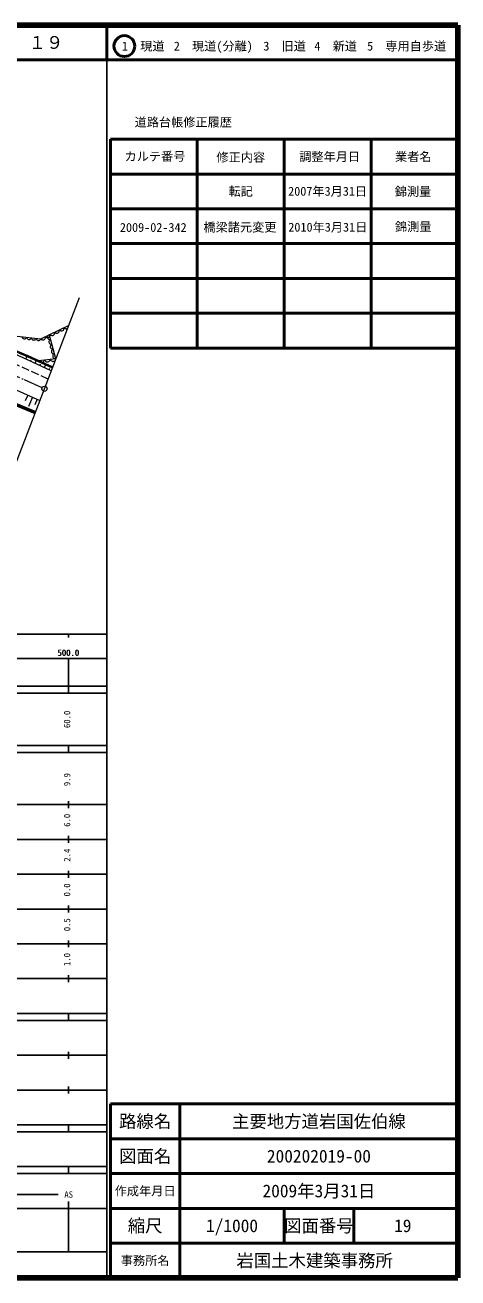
# Model space of a CAD drawing. Units: millimetres, scale not verified. Extents: x 40000 to 680000, y 20000 to 380000.
# Drawn here: x 555449 to 680000, y 20000 to 380000 of the extents above; entities that cross this region are included whole.
import ezdxf
from ezdxf.enums import TextEntityAlignment as Align

# ---------------------------------------------------------------- set-up
doc = ezdxf.new("R2010")
doc.units = ezdxf.units.MM
doc.header["$LTSCALE"] = 1000
doc.linetypes.add('USER2', pattern=[3, 2.25, -0.75])
doc.linetypes.add('USER4', pattern=[7.000001, 5.508197, -0.688525, 0.114754, -0.688525])
for name, color, linetype, lineweight in [('M-TTL', 2, 'Continuous', 140), ('M-TTL-BAND', 7, 'Continuous', 25), ('M-TTL-FRAM', 2, 'Continuous', 50), ('M-TTL-LINE', 7, 'Continuous', 50), ('S-BGD', 1, 'Continuous', 13), ('S-BGD-HTXT', 6, 'Continuous', 13), ('S-BMK', 3, 'USER4', 13)]:
    doc.layers.add(name, color=color, linetype=linetype, lineweight=lineweight)
doc.layers.add('M-TTL-TXT', color=7, linetype='Continuous')
doc.styles.add('ＭＳ ゴシック', font='')
doc.styles.get('ＭＳ ゴシック').set_extended_font_data('MS Gothic')

# ---------------------------------------------------------------- blocks, each defined once
blk = doc.blocks.new('BUHIN66')
at = {"layer": 'S-BGD'}
blk.add_lwpolyline([(537, 423), (399, 515), (252, 569), (54, 604), (-115, 576), (-273, 516), (-439, 385), (-533, 245), (-600, 88), (-612, -113), (-591, -266), (-537, -423)], dxfattribs=at)
blk = doc.blocks.new('BUHIN67')
at = {"layer": 'S-BGD'}
blk.add_lwpolyline([(240, 698), (61, 701), (-104, 664), (-304, 581), (-440, 456), (-549, 310), (-624, 93), (-628, -89), (-597, -271), (-490, -460), (-381, -587), (-240, -698)], dxfattribs=at)
blk = doc.blocks.new('BUHIN68')
at = {"layer": 'S-BGD'}
blk.add_lwpolyline([(614, -352), (649, -185), (644, -23), (602, 181), (509, 333), (391, 462), (201, 571), (30, 608), (-148, 611), (-345, 545), (-484, 466), (-614, 352)], dxfattribs=at)
blk = doc.blocks.new('BUHIN69')
at = {"layer": 'S-BGD'}
blk.add_lwpolyline([(531, 648), (342, 722), (152, 748), (-94, 738), (-289, 659), (-462, 547), (-627, 346), (-703, 154), (-742, -53), (-703, -296), (-638, -474), (-531, -648)], dxfattribs=at)
blk = doc.blocks.new('BUHIN109')
at = {"layer": 'S-BGD'}
blk.add_circle((0, 0), 22.5, dxfattribs=at)
at = {"layer": 'S-BMK', "linetype": 'Continuous'}
blk.add_circle((0, 0), 746, dxfattribs=at)

msp = doc.modelspace()

# ---------------------------------------------------------------- linework, layer by layer
at = {"layer": 'M-TTL'}
for p, q in [((680000, 380000), (40000, 380000)), ((680000, 20000), (680000, 380000)), ((40000, 20000), (680000, 20000))]:
    msp.add_line(p, q, dxfattribs=at)
at = {"layer": 'M-TTL-BAND'}
for p, q in [((579000, 20000), (579000, 370000)), ((40000, 205000), (579000, 205000)), ((568000, 205000), (568000, 204000)), ((68000, 198000), (579000, 198000)), ((568000, 188000), (568000, 198000)), ((40000, 190000), (579000, 190000)), ((40000, 188000), (579000, 188000)), ((40000, 173000), (579000, 173000)), ((568000, 171000), (568000, 173000)), ((40000, 171000), (579000, 171000)), ((40000, 156000), (579000, 156000)), ((568000, 155000), (568000, 157000)), ((46000, 146000), (579000, 146000)), ((568000, 145000), (568000, 147000)), ((568000, 135000), (568000, 137000)), ((52000, 136000), (579000, 136000)), ((46000, 126000), (579000, 126000)), ((568000, 125000), (568000, 127000)), ((52000, 116000), (579000, 116000)), ((568000, 115000), (568000, 117000)), ((46000, 106000), (579000, 106000)), ((568000, 105000), (568000, 107000)), ((40000, 96000), (579000, 96000)), ((40000, 94000), (579000, 94000)), ((568000, 94000), (568000, 96000)), ((49000, 84000), (579000, 84000)), ((568000, 83000), (568000, 85000)), ((40000, 74000), (579000, 74000)), ((568000, 73000), (568000, 75000)), ((40000, 64000), (579000, 64000)), ((40000, 62000), (579000, 62000)), ((568000, 62000), (568000, 64000)), ((40000, 52000), (579000, 52000)), ((568000, 50000), (568000, 52000)), ((40000, 50000), (579000, 50000)), ((71000, 44000), (565000, 44000)), ((40000, 40000), (579000, 40000)), ((568000, 27500), (568000, 42000)), ((68000, 27500), (579000, 27500))]:
    msp.add_line(p, q, dxfattribs=at)
at = {"layer": 'M-TTL-FRAM'}
for p, q in [((580000, 347197), (580000, 287197)), ((580000, 347197), (680000, 347197)), ((580000, 287197), (680000, 287197)), ((680000, 70000), (580000, 70000)), ((580000, 70000), (580000, 20000))]:
    msp.add_line(p, q, dxfattribs=at)
at = {"layer": 'M-TTL-LINE'}
for p, q in [((579000, 380000), (579000, 370000)), ((40000, 370000), (680000, 370000)), ((605000, 347197), (605000, 287197)), ((630000, 347197), (630000, 287197)), ((655000, 347197), (655000, 287197)), ((580000, 337197), (680000, 337197)), ((580000, 327197), (680000, 327197)), ((580000, 317197), (680000, 317197)), ((580000, 307197), (680000, 307197)), ((580000, 297197), (680000, 297197)), ((600000, 70000), (600000, 20000)), ((680000, 60000), (580000, 60000)), ((680000, 50000), (580000, 50000)), ((680000, 40000), (580000, 40000)), ((630000, 40000), (630000, 30000)), ((650000, 40000), (650000, 30000)), ((680000, 30000), (580000, 30000))]:
    msp.add_line(p, q, dxfattribs=at)
msp.add_circle((584031, 373958), 3000, dxfattribs=at)
at = {"layer": 'S-BGD', "linetype": 'USER2'}
msp.add_line((562117, 278292), (513974, 299893), dxfattribs=at)
at = {"layer": 'S-BGD'}
for p, q in [((559996, 289825), (567955, 293713)), ((516955, 291087), (559669, 272155)), ((548991, 288140), (556292, 285014)), ((553208, 290625), (559996, 289825)), ((562361, 290980), (564214, 284143)), ((556131, 284648), (548833, 287773)), ((563014, 280683), (550981, 286196)), ((555660, 284052), (555951, 284686)), ((563317, 281420), (556131, 284648)), ((556292, 285014), (563461, 281794)), ((556997, 283440), (557177, 283832)), ((558334, 282827), (558643, 283501)), ((559364, 283662), (564368, 284158)), ((559672, 282214), (559862, 282631)), ((561009, 281602), (561336, 282316)), ((562346, 280989), (562548, 281430)), ((558452, 268586), (537788, 277209)), ((537941, 277578), (558595, 268960)), ((558322, 268244), (538670, 276444)), ((556225, 273682), (555504, 272057)), ((557603, 273071), (556415, 270392)), ((558980, 272461), (558276, 270870))]:
    msp.add_line(p, q, dxfattribs=at)
at = {"layer": 'S-BGD-HTXT'}
msp.add_line((550492, 247996), (571113, 301737), dxfattribs=at)
at = {"layer": 'S-BMK'}
msp.add_line((560357, 275795), (496645, 304180), dxfattribs=at)

# ---------------------------------------------------------------- block references
at = {"rotation": 135}
for name, p in [('BUHIN67', (563312, 291445)), ('BUHIN67', (564639, 292093)), ('BUHIN67', (565965, 292741)), ('BUHIN67', (567291, 293389)), ('BUHIN66', (555244, 290385)), ('BUHIN66', (556602, 290225)), ('BUHIN66', (557960, 290065)), ('BUHIN66', (559317, 289905)), ('BUHIN67', (560659, 290149)), ('BUHIN67', (561986, 290797)), ('BUHIN68', (562546, 290296)), ('BUHIN68', (562917, 288929)), ('BUHIN68', (563288, 287561)), ('BUHIN69', (560198, 283744)), ('BUHIN69', (561866, 283910)), ('BUHIN69', (563534, 284075)), ('BUHIN68', (563658, 286194)), ('BUHIN68', (564029, 284827)), ('BUHIN109', (561042, 275490))]:
    msp.add_blockref(name, p, dxfattribs=at)

# ---------------------------------------------------------------- texts
at = {"layer": 'M-TTL-BAND', "style": 'ＭＳ ゴシック'}
for s, p in [('500.0', (567844, 198195)), ('500.0', (568000, 198195)), ('AS', (568000, 42500))]:
    msp.add_text(s, height=1833, dxfattribs=at).set_placement(p, align=Align.BOTTOM_CENTER)
for s, p in [('60.0', (569000, 180500)), ('9.9', (569000, 163174)), ('6.0', (569000, 151500)), ('2.4', (569000, 141500)), ('0.0', (569000, 131500)), ('0.5', (569000, 121500)), ('1.0', (569000, 111500))]:
    msp.add_text(s, height=1833, rotation=90, dxfattribs=at).set_placement(p, align=Align.BOTTOM_CENTER)
at = {"layer": 'M-TTL-TXT', "style": 'ＭＳ ゴシック'}
for s, height, p in [('１９', 3666, (561497, 375000)), ('1\u3000現道', 2566, (589448, 373958)), ('2\u3000現道(分離)', 2566, (609619, 373958)), ('3\u3000旧道', 2566, (630121, 373958)), ('4\u3000新道', 2566, (644824, 373958)), ('5\u3000専用自歩道', 2566, (665228, 373958)), ('道路台帳修正履歴', 2566, (600968, 352113)), ('カルテ番号', 2566, (592839, 342277)), ('修正内容', 2566, (617509, 342023)), ('調整年月日', 2566, (643089, 342197)), ('業者名', 2566, (667134, 342197)), ('転記', 2566, (617500, 332245)), ('2007年3月31日', 2566, (642500, 332245)), ('錦測量', 2566, (667077, 332189)), ('2009-02-342', 2566, (592345, 321859)), ('橋梁諸元変更', 2566, (617284, 321927)), ('2010年3月31日', 2566, (642552, 321927)), ('錦測量', 2566, (667133, 322064)), ('路線名', 3666, (590000, 65000)), ('路線名', 3666, (590000, 65000)), ('主要地方道岩国佐伯線', 3666, (640000, 65000)), ('図面名', 3666, (590000, 55000)), ('図面名', 3666, (590000, 55000)), ('200202019-00', 3666, (640000, 55000)), ('2009年3月31日', 3666, (640000, 45000)), ('作成年月日', 2566, (590000, 45000)), ('作成年月日', 2566, (590000, 45000)), ('縮尺', 3666, (590000, 35000)), ('縮尺', 3666, (590000, 35000)), ('1/1000', 3666, (615000, 35000)), ('図面番号', 3666, (640000, 35000)), ('図面番号', 3666, (640000, 35000)), ('19', 3666, (664125, 35000)), ('事務所名', 2566, (590000, 25000)), ('事務所名', 2566, (590000, 25000)), ('岩国土木建築事務所 ', 3666, (640000, 25000))]:
    msp.add_text(s, height=height, dxfattribs=at).set_placement(p, align=Align.MIDDLE_CENTER)

doc.saveas('drawing.dxf')
